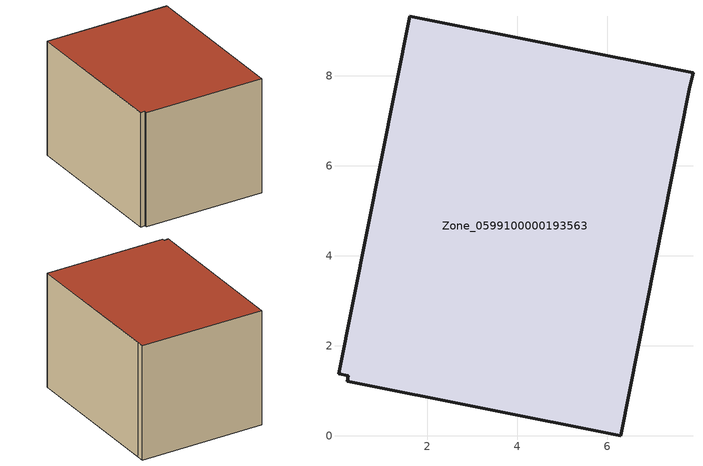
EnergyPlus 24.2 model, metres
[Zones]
Zone_0599100000193563
 floor ground (C_G): 0.02,1.38 1.61,9.32 7.9,8.06 7.82,7.7 6.3,0 0.22,1.21 0.24,1.34 z0
 wall outside (C_F): 0.22,1.21 6.3,0 7.82,7.7 7.9,8.06 1.61,9.32 0.02,1.38 0.24,1.34 0.22,1.21 z0:5.94
 roof outside (C_R): 1.61,9.32 0.02,1.38 0.24,1.34 0.22,1.21 6.3,0 7.82,7.7 7.9,8.06 z5.94
[BUILDING]
Pand.0599100000193563: North Axis=0; Terrain=City; Loads Convergence Tolerance Value=0.04; Temperature Convergence Tolerance Value=0.4; Solar Distribution=FullExterior; Maximum Number of Warmup Days=25; Minimum Number of Warmup Days=1
[Site:Location]
Rotterdam.The.Hague.AP_ZH_NLD Design_Conditions: Latitude=51.96; Longitude=4.45; Time Zone=1; Elevation=-4.5
[SITE:GROUNDTEMPERATURE:BUILDINGSURFACE]
18, 18, 18, 18, 18, 18, 18, 18, 18, 18, 18, 18
[MATERIAL] Thermal Absorptance=0.9; Solar Absorptance=0.7; Visible Absorptance=0.7
Name | Roughness | Thickness | Conductivity | Density | Specific Heat
G.TC.1965-1974 | MediumSmooth | 0.15 | 0.882353 | 540 | 1210
F.TC.1965-1974 | Rough | 0.3 | 0.697674 | 1920 | 840
R.TC.1965-1974 | MediumRough | 0.2 | 0.232558 | 1500 | 1000
[CONSTRUCTION]
C_G: G.TC.1965-1974
C_F: F.TC.1965-1974
C_R: R.TC.1965-1974
[ZONE]
Zone_0599100000193563: Type=1; Multiplier=1; Ceiling Height=Autocalculate; Volume=Autocalculate; Floor Area=autocalculate; Part of Total Floor Area=Yes
[ZONEINFILTRATION:DESIGNFLOWRATE]
Infil_Zone_0599100000193563: Zone or ZoneList or Space or SpaceList=Zone_0599100000193563; Schedule=AlwaysOn; Design Flow Rate Calculation Method=Flow/Area; Flow Rate per Floor Area=0.003; Constant Term Coefficient=1; Temperature Term Coefficient=0; Velocity Term Coefficient=0; Velocity Squared Term Coefficient=0
[HVACTEMPLATE:ZONE:IDEALLOADSAIRSYSTEM]
Zone_0599100000193563: Maximum Heating Supply Air Temperature=50; Minimum Cooling Supply Air Temperature=13; Maximum Heating Supply Air Humidity Ratio=0.0156; Minimum Cooling Supply Air Humidity Ratio=0.0077; Heating Limit=NoLimit; Cooling Limit=NoLimit; Dehumidification Control Type=ConstantSensibleHeatRatio; Cooling Sensible Heat Ratio=0.7; Dehumidification Setpoint=60; Humidification Control Type=None; Humidification Setpoint=30; Outdoor Air Method=None; Outdoor Air Flow Rate per Person=0.00944; Outdoor Air Flow Rate per Zone Floor Area=0; Outdoor Air Flow Rate per Zone=0; Demand Controlled Ventilation Type=None; Outdoor Air Economizer Type=NoEconomizer; Heat Recovery Type=None; Sensible Heat Recovery Effectiveness=0.7; Latent Heat Recovery Effectiveness=0.65
[ZONECONTROL:THERMOSTAT]
ThermostatControl_Zone_0599100000193563: Zone or ZoneList=Zone_0599100000193563; Control Type Schedule=DualSetpointControlType; Control 1=Thermostat_Zone_0599100000193563; Temperature Difference Between Cutout And Setpoint=0
[THERMOSTATSETPOINT:DUALSETPOINT]
Thermostat_Zone_0599100000193563: Heating Setpoint Temperature Schedule=HeatingSetpoint_Zone_0599100000193563; Cooling Setpoint Temperature Schedule=CoolingSetpoint_Zone_0599100000193563
[SCHEDULE:COMPACT]
HeatingSetpoint_Zone_0599100000193563: Through: 12/31, For: AllDays, Until: 24:00, 21
CoolingSetpoint_Zone_0599100000193563: Through: 12/31, For: AllDays, Until: 24:00, 24
DualSetpointControlType: Through: 12/31, For: AllDays, Until: 24:00, 4
AlwaysOn: Through: 12/31, For: AllDays, Until: 24:00, 1
